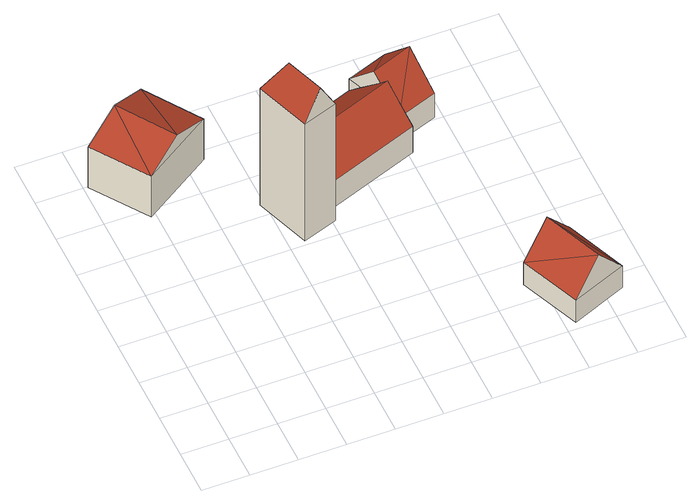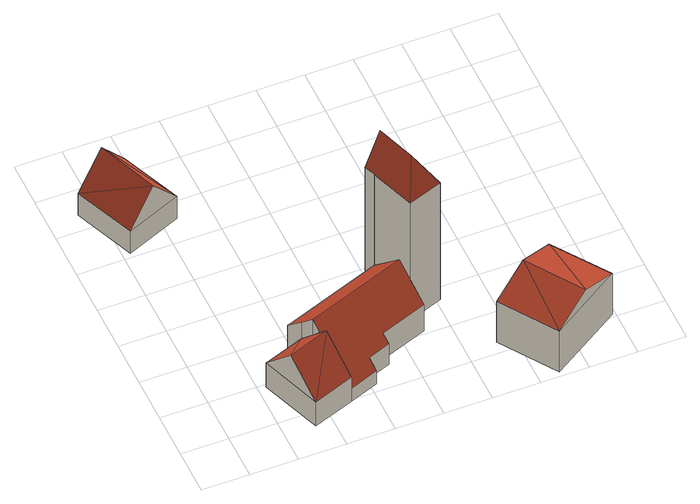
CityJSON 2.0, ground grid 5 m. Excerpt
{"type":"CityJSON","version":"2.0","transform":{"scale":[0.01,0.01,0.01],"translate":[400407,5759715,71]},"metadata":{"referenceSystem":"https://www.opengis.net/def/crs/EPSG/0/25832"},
"CityObjects":{
"building1":{"type":"Building","attributes":{"Gemeindeschluessel":"05515000","Geometrietyp2DReferenz":"3000","function":"31001_1000","roofType":"3100","measuredHeight":7.53},"address":[{"country":"Germany","locality":"Münster","thoroughfareNumber":"57","thoroughfareName":"Twerenfeldweg"}],"geometry":[{"type":"Solid","lod":"2","boundaries":[[[[0,1,2,3]],[[4,5,1,0]],[[6,7,5,4]],[[3,2,7,6]],[[0,8,4]],[[6,9,3]],[[8,0,3]],[[3,9,8]],[[4,8,9]],[[9,6,4]],[[1,5,7,2]]]],"semantics":{"surfaces":[{"type":"WallSurface"},{"type":"RoofSurface"},{"type":"GroundSurface"}],"values":[[0,0,0,0,0,0,1,1,1,1,2]]}}]},
"building2":{"type":"Building","attributes":{"Gemeindeschluessel":"05515000","Geometrietyp2DReferenz":"3000","function":"31001_1000"},"address":[{"country":"Germany","locality":"Münster","thoroughfareNumber":"59","thoroughfareName":"Twerenfeldweg"}],"children":["building2-1","building2-2","building2-3"]},
"building2-1":{"type":"BuildingPart","attributes":{"roofType":"3100","measuredHeight":7.21},"parents":["building2"],"geometry":[{"type":"Solid","lod":"2","boundaries":[[[[10,11,12,13,14]],[[15,16,11,10]],[[17,18,16,15]],[[10,19,15]],[[20,19,10]],[[10,14,20]],[[19,20,21,22,17]],[[17,15,19]],[[11,16,18,23,12]],[[24,14,13]],[[23,25,24,13,12]],[[18,17,25,23]],[[21,20,14,24]],[[22,21,24,25]],[[22,25,17]]]],"semantics":{"surfaces":[{"type":"WallSurface"},{"type":"RoofSurface"},{"type":"GroundSurface"},{"type":"ClosureSurface"}],"values":[[0,0,0,0,1,1,1,1,2,0,3,3,0,3,3]]}}]},
"building2-2":{"type":"BuildingPart","attributes":{"roofType":"5000","measuredHeight":20.14},"parents":["building2"],"geometry":[{"type":"Solid","lod":"2","boundaries":[[[[26,27,28,29]],[[30,31,32,27,26]],[[33,34,35,36,37]],[[38,39,34,33]],[[29,28,39,38]],[[30,26,40]],[[29,41,40,26]],[[38,42,37,30,40,41]],[[42,33,37]],[[42,38,33]],[[41,29,38]],[[27,32,43,35,34,39,28]],[[44,31,30,37,36]],[[35,43,44,36]],[[43,32,31,44]]]],"semantics":{"surfaces":[{"type":"WallSurface"},{"type":"RoofSurface"},{"type":"GroundSurface"},{"type":"ClosureSurface"}],"values":[[0,0,0,0,0,1,1,1,0,0,0,2,0,3,3]]}}]},
"building2-3":{"type":"BuildingPart","attributes":{"roofType":"5000","measuredHeight":7.3},"parents":["building2"],"geometry":[{"type":"Solid","lod":"2","boundaries":[[[[45,46,32,31]],[[47,48,46,45]],[[49,50,48,47]],[[51,52,50,49]],[[53,54,52,51]],[[55,56,54,53]],[[13,12,56,55]],[[57,58,18,17,59]],[[36,35,58,57]],[[21,24,13,55,53,51,49,47,45,31,44,60]],[[36,57,59,60,44]],[[43,32,46,48,50,52,54,56,12,23,18,58,35]],[[35,36,44,43]],[[32,43,44,31]],[[21,60,22]],[[12,13,24,25,23]],[[24,21,22,25]],[[17,22,60,59]],[[25,17,18,23]],[[25,22,17]]]],"semantics":{"surfaces":[{"type":"WallSurface"},{"type":"RoofSurface"},{"type":"GroundSurface"},{"type":"ClosureSurface"}],"values":[[0,0,0,0,0,0,0,0,0,1,1,2,3,3,0,3,3,0,3,3]]}}]},
"building3":{"type":"Building","attributes":{"Gemeindeschluessel":"05515000","Geometrietyp2DReferenz":"3000","function":"31001_2460","roofType":"3100","measuredHeight":7.04},"geometry":[{"type":"Solid","lod":"2","boundaries":[[[[61,62,63,64]],[[65,66,62,61]],[[67,68,66,65]],[[64,63,68,67]],[[61,69,65]],[[67,70,64]],[[70,69,61]],[[61,64,70]],[[67,65,69]],[[69,70,67]],[[62,66,68,63]]]],"semantics":{"surfaces":[{"type":"WallSurface"},{"type":"RoofSurface"},{"type":"GroundSurface"}],"values":[[0,0,0,0,0,0,1,1,1,1,2]]}}]}
},
"vertices":[
[1185,3372,653],[1185,3372,82],[788,3959,82],[788,3959,653],[441,2891,653],[441,2891,82],[37,3475,653],[37,3475,82],[813,3131,834],[413,3717,834],
[3177,3672,400],[3177,3672,63],[2744,3512,63],[2744,3512,241],[2744,3512,400],[3415,3025,400],[3415,3025,63],[2982,2866,400],[2982,2866,63],[3296,3348,784],[2863,3189,784],[2892,3109,689],[2927,3016,578],[2927,3016,63],[2797,3369,400],[2927,3016,400],
[1455,2644,1703],[1455,2644,63],[1663,2049,63],[1663,2049,1703],[1817,2777,1703],[1817,2777,627],[1817,2777,63],[1987,2299,1703],[1987,2299,63],[1988,2300,63],[1988,2300,430],[1988,2300,1703],[2032,2178,1703],[2032,2178,63],[1701,2528,2073],[1847,2113,2077],[1987,2299,1705],[1870,2627,63],[1870,2627,793],
[1818,2777,627],[1818,2777,63],[1753,2954,430],[1753,2954,63],[2256,3139,430],[2256,3139,63],[2228,3215,346],[2228,3215,63],[2469,3304,346],[2469,3304,63],[2434,3398,241],[2434,3398,63],[3047,2689,430],[3047,2689,63],[2982,2866,626],[2927,3016,793],
[3344,716,383],[3344,716,74],[3607,70,74],[3607,70,383],[3925,953,383],[3925,953,74],[4188,307,383],[4188,307,74],[3634,834,778],[3897,188,778]
]}
